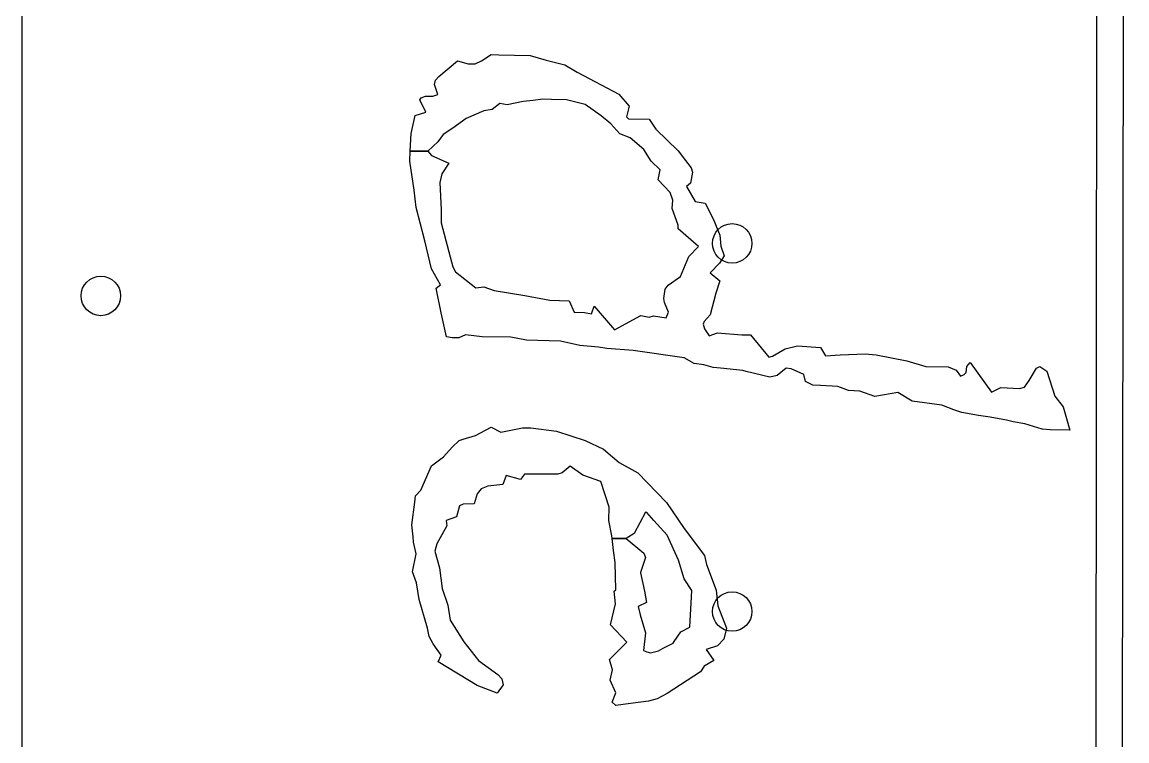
# Model space of a CAD drawing. Extents: x -28 to 25.3, y -6.8 to 48.4.
# Drawn here: x -13.915 to -9.716, y 32.55 to 35.283 of the extents above; entities that cross this region are included whole.
import ezdxf

# ---------------------------------------------------------------- set-up
doc = ezdxf.new("R2010")
doc.units = 0
doc.layers.add('BLACK', color=7, linetype='CONTINUOUS')

msp = doc.modelspace()

# ---------------------------------------------------------------- linework, layer by layer
at = {"layer": 'BLACK', "linetype": 'CONTINUOUS'}
for p, q in [((-9.715668, 48.241502), (-9.749238, 19.043125)), ((-9.816427, 48.017022), (-9.849703, 19.074798)), ((-13.91497, 31.549881), (-13.91497, 41.580402)), ((-12.168703, 35.135642), (-12.131492, 35.159493)), ((-12.131492, 35.159493), (-12.102745, 35.158174)), ((-12.102745, 35.158174), (-11.983457, 35.156086)), ((-11.983457, 35.156086), (-11.922469, 35.13839)), ((-12.330843, 35.075522), (-12.260184, 35.135093)), ((-12.260184, 35.135093), (-12.218943, 35.123882)), ((-12.218943, 35.123882), (-12.192674, 35.124469)), ((-12.192674, 35.124469), (-12.168703, 35.135642)), ((-11.922469, 35.13839), (-11.852213, 35.120475)), ((-11.852213, 35.120475), (-11.804927, 35.091899)), ((-12.343098, 35.062154), (-12.330843, 35.075522)), ((-11.804927, 35.091899), (-11.646682, 35.009027)), ((-12.347232, 35.045297), (-12.343098, 35.062154)), ((-12.334605, 35.007928), (-12.347232, 35.045297)), ((-12.402712, 34.987375), (-12.398235, 34.995156)), ((-12.380278, 34.940553), (-12.402712, 34.987375)), ((-12.398235, 34.995156), (-12.381084, 35.001004)), ((-12.381084, 35.001004), (-12.353277, 35.001223)), ((-12.353277, 35.001223), (-12.334605, 35.007928)), ((-12.010189, 34.98067), (-12.07158, 34.968031)), ((-11.972038, 34.984847), (-12.010189, 34.98067)), ((-11.935097, 34.989243), (-11.972038, 34.984847)), ((-11.902588, 34.988584), (-11.935097, 34.989243)), ((-11.845496, 34.987155), (-11.902588, 34.988584)), ((-11.774299, 34.96935), (-11.845496, 34.987155)), ((-11.646682, 35.009027), (-11.60786, 34.962535)), ((-12.421518, 34.927145), (-12.380278, 34.940553)), ((-12.159971, 34.94484), (-12.226466, 34.916813)), ((-12.128, 34.950006), (-12.159971, 34.94484)), ((-12.098581, 34.973526), (-12.128, 34.950006)), ((-12.07158, 34.968031), (-12.098581, 34.973526)), ((-11.713581, 34.926705), (-11.774299, 34.96935)), ((-11.60786, 34.962535), (-11.618204, 34.922528)), ((-12.435873, 34.859486), (-12.421518, 34.927145)), ((-12.226466, 34.916813), (-12.277647, 34.879224)), ((-11.676701, 34.895756), (-11.713581, 34.926705)), ((-11.618204, 34.922528), (-11.610412, 34.914835)), ((-11.610412, 34.914835), (-11.531827, 34.913516)), ((-11.531827, 34.913516), (-11.506573, 34.876257)), ((-12.439579, 34.792396), (-12.435873, 34.859486)), ((-12.314723, 34.855703), (-12.335411, 34.827237)), ((-12.277647, 34.879224), (-12.314723, 34.855703)), ((-11.643458, 34.857572), (-11.676701, 34.895756)), ((-11.603917, 34.843169), (-11.643458, 34.857572)), ((-11.506573, 34.876257), (-11.421405, 34.793825)), ((-12.335411, 34.827237), (-12.372218, 34.792396)), ((-11.552246, 34.79888), (-11.603917, 34.843169)), ((-12.441668, 34.754587), (-12.439579, 34.792396)), ((-12.439579, 34.792396), (-12.372218, 34.792396)), ((-12.372218, 34.792396), (-12.439579, 34.792396)), ((-12.372218, 34.792396), (-12.358989, 34.775259)), ((-12.358989, 34.775259), (-12.293364, 34.746014)), ((-11.52417, 34.754587), (-11.552246, 34.79888)), ((-11.421405, 34.793825), (-11.392792, 34.756345)), ((-12.425145, 34.643249), (-12.441668, 34.754587)), ((-12.293364, 34.746014), (-12.31955, 34.705414)), ((-11.489244, 34.721284), (-11.52417, 34.754587)), ((-11.392792, 34.756345), (-11.37162, 34.728112)), ((-12.31955, 34.705414), (-12.327082, 34.672924)), ((-11.496766, 34.682926), (-11.489244, 34.721284)), ((-11.366597, 34.712712), (-11.374523, 34.670177)), ((-11.37162, 34.728112), (-11.366597, 34.712712)), ((-12.327082, 34.672924), (-12.322649, 34.56873)), ((-11.452131, 34.634596), (-11.496766, 34.682926)), ((-11.374523, 34.670177), (-11.389434, 34.657537)), ((-11.389434, 34.657537), (-11.357059, 34.600934)), ((-12.417208, 34.578266), (-12.425145, 34.643249)), ((-11.441421, 34.606209), (-11.452131, 34.634596)), ((-11.444376, 34.573676), (-11.441421, 34.606209)), ((-12.384577, 34.450798), (-12.417208, 34.578266)), ((-12.322649, 34.56873), (-12.322649, 34.519711)), ((-11.421808, 34.510259), (-11.444376, 34.573676)), ((-11.357059, 34.600934), (-11.319043, 34.594449)), ((-11.319043, 34.594449), (-11.28734, 34.531911)), ((-12.322649, 34.519711), (-12.292693, 34.409032)), ((-11.28734, 34.531911), (-11.26316, 34.47212)), ((-11.421808, 34.501686), (-11.421808, 34.510259)), ((-11.421808, 34.49641), (-11.421808, 34.501686)), ((-11.343626, 34.430025), (-11.421808, 34.49641)), ((-12.359053, 34.345175), (-12.384577, 34.450798)), ((-11.26316, 34.47212), (-11.258593, 34.430464)), ((-12.292693, 34.409032), (-12.277487, 34.352527)), ((-11.380836, 34.391996), (-11.343626, 34.430025)), ((-11.246637, 34.394084), (-11.2641, 34.365728)), ((-11.258593, 34.430464), (-11.246637, 34.394084)), ((-12.277487, 34.352527), (-12.267035, 34.332865)), ((-11.41227, 34.315829), (-11.380836, 34.391996)), ((-11.2641, 34.365728), (-11.29943, 34.329238)), ((-12.324395, 34.284065), (-12.359053, 34.345175)), ((-12.267035, 34.332865), (-12.189793, 34.272964)), ((-11.459287, 34.282527), (-11.41227, 34.315829)), ((-11.29943, 34.329238), (-11.262488, 34.299233)), ((-12.341321, 34.270876), (-12.324395, 34.284065)), ((-12.321709, 34.176904), (-12.341321, 34.270876)), ((-12.189793, 34.272964), (-12.159837, 34.275602)), ((-12.159837, 34.275602), (-12.120074, 34.262853)), ((-11.475676, 34.231858), (-11.470647, 34.266688)), ((-11.470647, 34.266688), (-11.459287, 34.282527)), ((-11.262488, 34.299233), (-11.278071, 34.252192)), ((-12.120074, 34.262853), (-12.004413, 34.243069)), ((-12.004413, 34.243069), (-11.909708, 34.225813)), ((-11.909708, 34.225813), (-11.835555, 34.222846)), ((-11.473526, 34.216471), (-11.475676, 34.231858)), ((-11.278071, 34.252192), (-11.299968, 34.170089)), ((-11.835555, 34.222846), (-11.816614, 34.179542)), ((-11.750925, 34.173826), (-11.740716, 34.202403)), ((-11.740716, 34.202403), (-11.663608, 34.113266)), ((-11.457809, 34.179432), (-11.473526, 34.216471)), ((-12.302365, 34.085789), (-12.321709, 34.176904)), ((-11.816614, 34.179542), (-11.776852, 34.179102)), ((-11.776852, 34.179102), (-11.750925, 34.173826)), ((-11.663608, 34.113266), (-11.562858, 34.166792)), ((-11.562858, 34.166792), (-11.531424, 34.160307)), ((-11.531424, 34.160307), (-11.51517, 34.166023)), ((-11.51517, 34.166023), (-11.466407, 34.15767)), ((-11.466407, 34.15767), (-11.457809, 34.179432)), ((-11.322536, 34.14481), (-11.326163, 34.134589)), ((-11.299968, 34.170089), (-11.322536, 34.14481)), ((-11.326163, 34.134589), (-11.321485, 34.117014)), ((-11.321485, 34.117014), (-11.303595, 34.090295)), ((-11.303595, 34.090295), (-11.271757, 34.101726)), ((-11.271757, 34.101726), (-11.178664, 34.093043)), ((-12.280737, 34.082162), (-12.302365, 34.085789)), ((-12.254438, 34.082712), (-12.280737, 34.082162)), ((-12.229153, 34.093922), (-12.254438, 34.082712)), ((-12.166553, 34.085459), (-12.229153, 34.093922)), ((-12.056803, 34.08491), (-12.166553, 34.085459)), ((-11.998368, 34.073809), (-12.056803, 34.08491)), ((-11.868064, 34.069632), (-11.998368, 34.073809)), ((-11.794718, 34.053586), (-11.868064, 34.069632)), ((-11.178664, 34.093043), (-11.146424, 34.094142)), ((-11.146424, 34.094142), (-11.077108, 34.008523)), ((-11.724059, 34.046332), (-11.794718, 34.053586)), ((-11.69249, 34.042155), (-11.724059, 34.046332)), ((-11.592009, 34.033582), (-11.69249, 34.042155)), ((-11.503617, 34.020942), (-11.592009, 34.033582)), ((-11.478094, 34.017755), (-11.503617, 34.020942)), ((-11.398703, 34.006764), (-11.478094, 34.017755)), ((-11.063268, 34.012337), (-11.014509, 34.039957)), ((-11.014509, 34.039957), (-10.967751, 34.052158)), ((-10.967751, 34.052158), (-10.879772, 34.045892)), ((-10.879772, 34.045892), (-10.8611, 34.013908)), ((-10.8611, 34.013908), (-10.806157, 34.017645)), ((-10.806157, 34.017645), (-10.710915, 34.020833)), ((-10.710915, 34.020833), (-10.6686, 34.017315)), ((-10.6686, 34.017315), (-10.55267, 33.995004)), ((-11.360686, 33.984563), (-11.398703, 34.006764)), ((-11.324013, 33.979507), (-11.360686, 33.984563)), ((-11.297415, 33.972582), (-11.324013, 33.979507)), ((-11.287743, 33.969835), (-11.297415, 33.972582)), ((-11.077108, 34.008523), (-11.063268, 34.012337)), ((-10.55267, 33.995004), (-10.480533, 33.973242)), ((-10.480533, 33.973242), (-10.395365, 33.971923)), ((-10.327053, 33.950446), (-10.323497, 33.973242)), ((-10.323497, 33.973242), (-10.318123, 33.980716)), ((-10.318123, 33.980716), (-10.311138, 33.98786)), ((-10.311138, 33.98786), (-10.230538, 33.875642)), ((-10.058973, 33.967053), (-10.046367, 33.973791)), ((-10.046367, 33.973791), (-10.019769, 33.955217)), ((-11.260205, 33.967527), (-11.287743, 33.969835)), ((-11.175037, 33.957855), (-11.260205, 33.967527)), ((-11.162276, 33.954447), (-11.175037, 33.957855)), ((-11.072809, 33.933125), (-11.162276, 33.954447)), ((-11.04507, 33.938915), (-11.072809, 33.933125)), ((-11.011419, 33.966318), (-11.04507, 33.938915)), ((-10.991806, 33.964009), (-11.011419, 33.966318)), ((-10.943715, 33.943347), (-10.991806, 33.964009)), ((-10.93767, 33.915869), (-10.943715, 33.943347)), ((-10.395365, 33.971923), (-10.364066, 33.958844)), ((-10.364066, 33.958844), (-10.348617, 33.935873)), ((-10.348617, 33.935873), (-10.334378, 33.943017)), ((-10.334378, 33.943017), (-10.327053, 33.950446)), ((-10.087204, 33.920156), (-10.058973, 33.967053)), ((-10.019769, 33.955217), (-9.989141, 33.860915)), ((-10.909191, 33.9029), (-10.93767, 33.915869)), ((-10.879772, 33.900372), (-10.909191, 33.9029)), ((-10.814352, 33.897734), (-10.879772, 33.900372)), ((-10.774186, 33.882347), (-10.814352, 33.897734)), ((-10.230538, 33.875642), (-10.195477, 33.893338)), ((-10.195477, 33.893338), (-10.123474, 33.889491)), ((-10.123474, 33.889491), (-10.104983, 33.894965)), ((-10.104983, 33.894965), (-10.087204, 33.920156)), ((-10.730528, 33.879599), (-10.774186, 33.882347)), ((-10.673973, 33.859156), (-10.730528, 33.879599)), ((-10.586522, 33.874324), (-10.673973, 33.859156)), ((-10.531311, 33.841021), (-10.586522, 33.874324)), ((-9.989141, 33.860915), (-9.95784, 33.82044)), ((-10.419008, 33.826623), (-10.531311, 33.841021)), ((-10.373738, 33.808488), (-10.419008, 33.826623)), ((-10.342572, 33.798266), (-10.373738, 33.808488)), ((-9.95784, 33.82044), (-9.93272, 33.731332)), ((-10.27957, 33.787495), (-10.342572, 33.798266)), ((-10.235911, 33.780021), (-10.27957, 33.787495)), ((-10.172909, 33.76936), (-10.235911, 33.780021)), ((-10.147386, 33.762546), (-10.172909, 33.76936)), ((-10.103996, 33.755182), (-10.147386, 33.762546)), ((-12.191002, 33.710339), (-12.132433, 33.742542)), ((-12.132433, 33.742542), (-12.095491, 33.723308)), ((-12.095491, 33.723308), (-12.013413, 33.740234)), ((-12.013413, 33.740234), (-11.981603, 33.740551)), ((-11.981603, 33.740551), (-11.883513, 33.726935)), ((-11.883513, 33.726935), (-11.774299, 33.691434)), ((-10.037635, 33.735508), (-10.103996, 33.755182)), ((-10.035889, 33.735068), (-10.037635, 33.735508)), ((-10.007141, 33.73265), (-10.035889, 33.735068)), ((-9.93272, 33.731332), (-10.007141, 33.73265)), ((-12.280334, 33.666045), (-12.253353, 33.691389)), ((-12.253353, 33.691389), (-12.238422, 33.69693)), ((-12.238422, 33.69693), (-12.191002, 33.710339)), ((-11.774299, 33.691434), (-11.705386, 33.658681)), ((-12.312708, 33.630325), (-12.280334, 33.666045)), ((-11.705386, 33.658681), (-11.645473, 33.608013)), ((-12.399622, 33.50316), (-12.35865, 33.596143)), ((-12.35865, 33.596143), (-12.312708, 33.630325)), ((-11.831391, 33.594714), (-11.8622, 33.569417)), ((-11.783837, 33.559873), (-11.831391, 33.594714)), ((-11.645473, 33.608013), (-11.57468, 33.569325)), ((-12.075475, 33.558334), (-12.087297, 33.524262)), ((-12.020936, 33.543167), (-12.075475, 33.558334)), ((-12.00495, 33.56328), (-12.020936, 33.543167)), ((-11.878274, 33.56383), (-12.00495, 33.56328)), ((-11.8622, 33.569417), (-11.878274, 33.56383)), ((-11.71479, 33.536243), (-11.783837, 33.559873)), ((-11.57468, 33.569325), (-11.465735, 33.456448)), ((-12.144369, 33.518323), (-12.170449, 33.507776)), ((-12.087297, 33.524262), (-12.144369, 33.518323)), ((-11.683624, 33.438094), (-11.71479, 33.536243)), ((-12.422593, 33.457438), (-12.419369, 33.480848)), ((-12.419369, 33.480848), (-12.399622, 33.50316)), ((-12.184872, 33.489572), (-12.196778, 33.451283)), ((-12.170449, 33.507776), (-12.184872, 33.489572)), ((-12.433071, 33.371159), (-12.422593, 33.457438)), ((-12.252661, 33.443039), (-12.26408, 33.401494)), ((-12.239123, 33.44945), (-12.252661, 33.443039)), ((-12.196778, 33.451283), (-12.239123, 33.44945)), ((-11.685102, 33.387975), (-11.683624, 33.438094)), ((-11.465735, 33.456448), (-11.398031, 33.356871)), ((-12.26408, 33.401494), (-12.302499, 33.388085)), ((-12.302499, 33.388085), (-12.299947, 33.366762)), ((-11.673146, 33.329173), (-11.685102, 33.387975)), ((-11.545798, 33.418969), (-11.589053, 33.338516)), ((-11.545395, 33.419299), (-11.545798, 33.418969)), ((-11.539887, 33.41831), (-11.545395, 33.419299)), ((-11.513961, 33.387206), (-11.539887, 33.41831)), ((-11.46372, 33.332141), (-11.513961, 33.387206)), ((-12.428504, 33.325546), (-12.433071, 33.371159)), ((-12.299947, 33.366762), (-12.338097, 33.299278)), ((-11.398031, 33.356871), (-11.321058, 33.254435)), ((-12.426892, 33.304664), (-12.428504, 33.325546)), ((-12.417757, 33.261469), (-12.426892, 33.304664)), ((-11.67214, 33.319611), (-11.673146, 33.329173)), ((-11.667235, 33.27301), (-11.67214, 33.319611)), ((-11.67214, 33.319611), (-11.619278, 33.319611)), ((-11.619278, 33.319611), (-11.67214, 33.319611)), ((-11.589053, 33.338516), (-11.619278, 33.319611)), ((-11.619278, 33.319611), (-11.551843, 33.263228)), ((-11.420599, 33.2363), (-11.46372, 33.332141)), ((-12.431593, 33.193106), (-12.417757, 33.261469)), ((-12.338097, 33.299278), (-12.34656, 33.271251)), ((-12.34656, 33.271251), (-12.328694, 33.207504)), ((-11.661325, 33.227617), (-11.667235, 33.27301)), ((-11.551843, 33.263228), (-11.544992, 33.246742)), ((-11.658638, 33.123863), (-11.661325, 33.227617)), ((-11.544992, 33.246742), (-11.564336, 33.190578)), ((-11.399106, 33.165738), (-11.420599, 33.2363)), ((-11.321058, 33.254435), (-11.313401, 33.220253)), ((-11.313401, 33.220253), (-11.277131, 33.122434)), ((-12.416011, 33.150681), (-12.431593, 33.193106)), ((-12.328694, 33.207504), (-12.318082, 33.128809)), ((-11.564336, 33.190578), (-11.564336, 33.188819)), ((-11.564336, 33.188819), (-11.549559, 33.118477)), ((-12.405398, 33.086933), (-12.416011, 33.150681)), ((-11.369687, 33.120895), (-11.399106, 33.165738)), ((-12.318082, 33.128809), (-12.296991, 33.066051)), ((-11.664549, 33.118807), (-11.658638, 33.123863)), ((-11.659847, 33.071106), (-11.664549, 33.118807)), ((-11.549559, 33.118477), (-11.541768, 33.075942)), ((-11.376806, 32.98219), (-11.371164, 33.097924)), ((-11.371164, 33.097924), (-11.369687, 33.120895)), ((-11.277131, 33.122434), (-11.271086, 33.062643)), ((-12.374636, 32.978123), (-12.405398, 33.086933)), ((-12.296991, 33.066051), (-12.28826, 33.008678)), ((-11.677982, 32.991532), (-11.659847, 33.071106)), ((-11.541768, 33.075942), (-11.572799, 33.060885)), ((-11.572799, 33.060885), (-11.565814, 33.029561)), ((-11.271086, 33.062643), (-11.23804, 32.978123)), ((-12.28826, 33.008678), (-12.235869, 32.925806)), ((-11.565814, 33.029561), (-11.544992, 32.960977)), ((-12.367318, 32.946171), (-12.374636, 32.978123)), ((-11.616726, 32.925587), (-11.677982, 32.991532)), ((-11.436182, 32.927565), (-11.411196, 32.964604)), ((-11.411196, 32.964604), (-11.376806, 32.98219)), ((-11.23804, 32.978123), (-11.247252, 32.936472)), ((-12.352471, 32.919102), (-12.367318, 32.946171)), ((-12.235869, 32.925806), (-12.179852, 32.855464)), ((-11.68255, 32.859421), (-11.616726, 32.925587)), ((-11.544992, 32.960977), (-11.552515, 32.893053)), ((-11.440841, 32.921052), (-11.436182, 32.927565)), ((-11.247252, 32.936472), (-11.271969, 32.910946)), ((-12.32238, 32.875908), (-12.352471, 32.919102)), ((-11.552515, 32.893053), (-11.540022, 32.887778)), ((-11.540022, 32.887778), (-11.526185, 32.884371)), ((-11.526185, 32.884371), (-11.496632, 32.892614)), ((-11.496632, 32.892614), (-11.478362, 32.901736)), ((-11.478362, 32.901736), (-11.440841, 32.921052)), ((-11.271969, 32.910946), (-11.314341, 32.89734)), ((-11.314341, 32.89734), (-11.285594, 32.855245)), ((-12.332993, 32.849969), (-12.32238, 32.875908)), ((-12.185494, 32.759843), (-12.332993, 32.849969)), ((-12.179852, 32.855464), (-12.106372, 32.802268)), ((-11.670325, 32.820293), (-11.68255, 32.859421)), ((-11.285594, 32.855245), (-11.322804, 32.834362)), ((-12.106372, 32.802268), (-12.091921, 32.786046)), ((-11.679326, 32.780726), (-11.670325, 32.820293)), ((-11.336641, 32.81271), (-11.46278, 32.729289)), ((-11.322804, 32.834362), (-11.336641, 32.81271)), ((-12.109596, 32.730717), (-12.185494, 32.759843)), ((-12.086759, 32.762811), (-12.109596, 32.730717)), ((-12.091921, 32.786046), (-12.086759, 32.762811)), ((-11.658638, 32.731817), (-11.679326, 32.780726)), ((-11.671937, 32.696975), (-11.658638, 32.731817)), ((-11.46278, 32.729289), (-11.50109, 32.710139)), ((-11.658772, 32.684006), (-11.671937, 32.696975)), ((-11.60289, 32.692029), (-11.658772, 32.684006)), ((-11.53438, 32.700932), (-11.60289, 32.692029)), ((-11.50109, 32.710139), (-11.53438, 32.700932))]:
    msp.add_line(p, q, dxfattribs=at)
at = {"layer": 'BLACK'}
for centre in [(-11.215668, 34.441502), (-13.615668, 34.241502), (-11.215668, 33.041502)]:
    msp.add_circle(centre, 0.075, dxfattribs=at)

doc.saveas('drawing.dxf')
